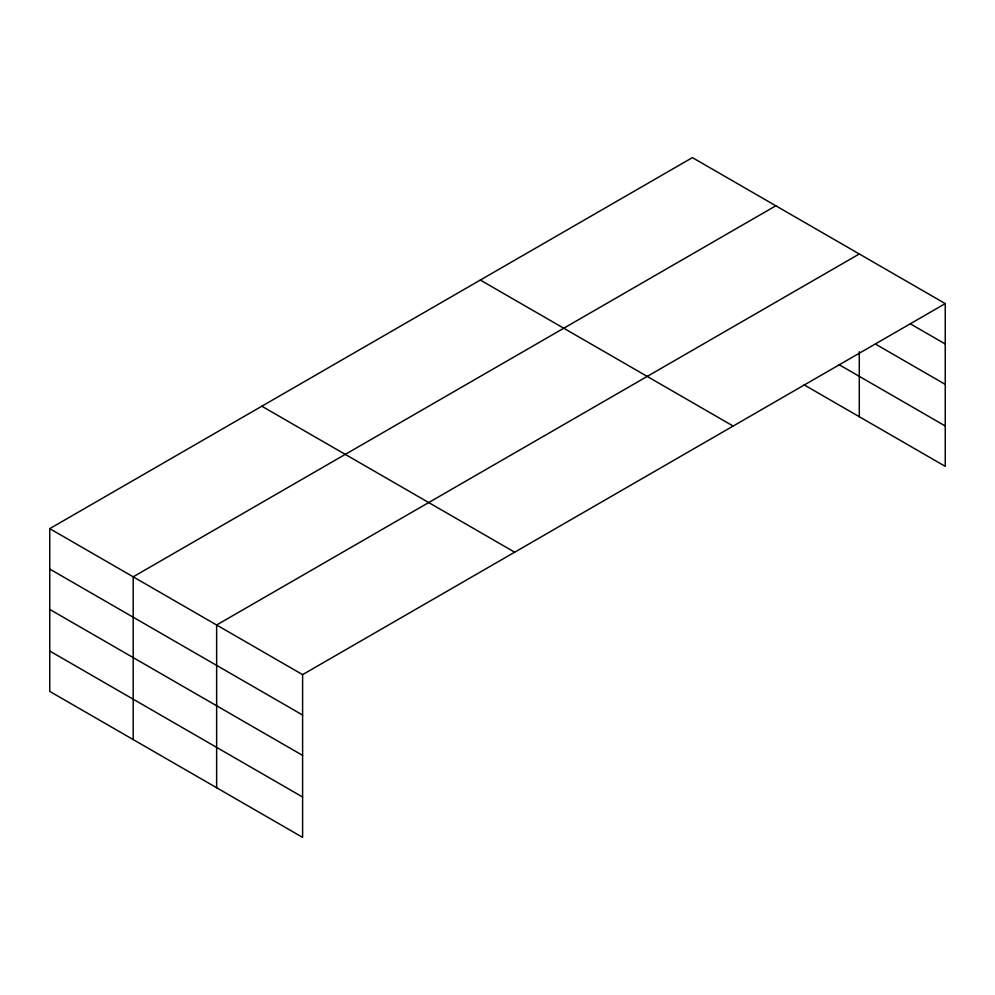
<?xml version="1.0" encoding="UTF-8"?>
<svg xmlns="http://www.w3.org/2000/svg" width="995" height="995" viewBox="0 0 995 995"><rect width="100%" height="100%" fill="white"/><g stroke="black" fill="none" stroke-linecap="round" stroke-linejoin="round"><path stroke-width="1.49" d="M49.75 528.644L302.604 674.635L302.604 837.38L49.75 691.401L49.75 528.644L692.396 157.62L945.25 303.599L945.25 466.356L804.097 384.854M775.839 205.791L133.193 576.826L133.193 739.571M859.282 253.974L216.636 624.997L216.636 787.741M302.604 674.635L945.25 303.599M910.325 323.835L945.25 343.996M875.401 344.046L945.25 384.381M839.096 364.68L945.25 425.972M480.324 280.055L733.178 426.047M261.822 406.209L514.676 552.188M49.75 569.04L302.604 715.032M49.75 609.425L302.604 755.404M49.75 651.016L302.604 797.007M859.282 351.695L859.282 416.718"/></g></svg>
